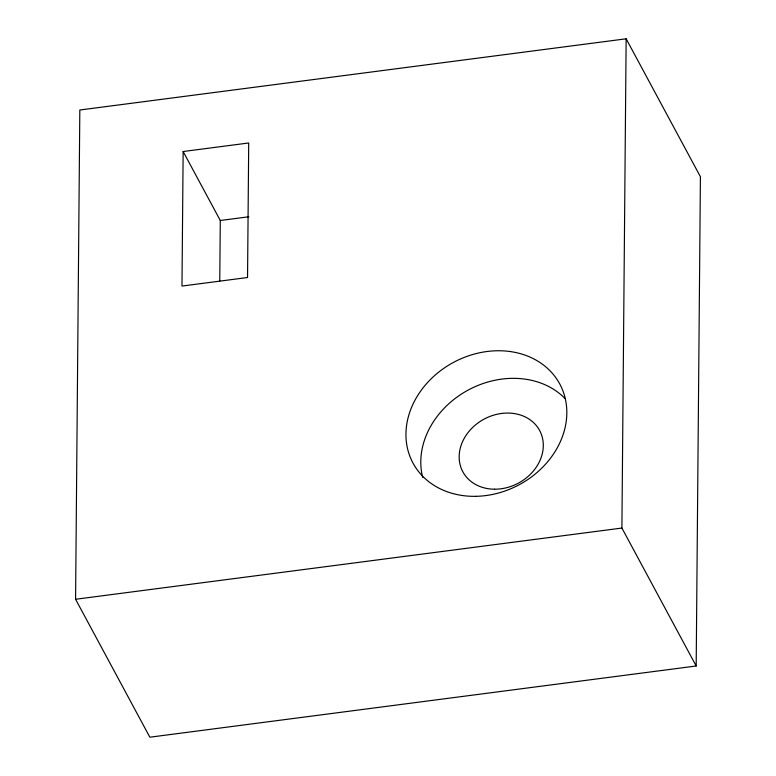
<?xml version="1.0" encoding="UTF-8"?>
<svg xmlns="http://www.w3.org/2000/svg" width="776" height="776" viewBox="0 0 776 776"><rect width="100%" height="100%" fill="white"/><g stroke="black" fill="none" stroke-linecap="round" stroke-linejoin="round"><path stroke-width="1.16" d="M75.582 599.266L79.821 110.008L626.145 38.8L700.418 176.734L696.179 665.992L149.855 737.2L75.582 599.266L621.906 528.058L696.179 665.992M183.146 151.524L181.982 286.063L247.544 277.517L248.708 142.978L183.146 151.524L220.287 220.491L219.763 281.096M621.906 528.058L626.145 38.8M220.287 220.491L248.892 216.756M422.687 477.444A83.371 69.442 -28.3 0 1 467.084 390.667A83.371 69.442 -28.3 0 1 564.821 398.321M476.28 496.32A83.371 69.442 -28.3 0 0 560.553 385.497A83.371 69.442 -28.3 0 0 422.319 388.815A83.371 69.442 -28.3 0 0 476.28 496.32M494.574 489.2A43.592 36.307 -28.3 0 0 540.542 432.319A43.592 36.307 -28.3 0 0 468.597 431.873A43.592 36.307 -28.3 0 0 494.574 489.2"/></g></svg>
